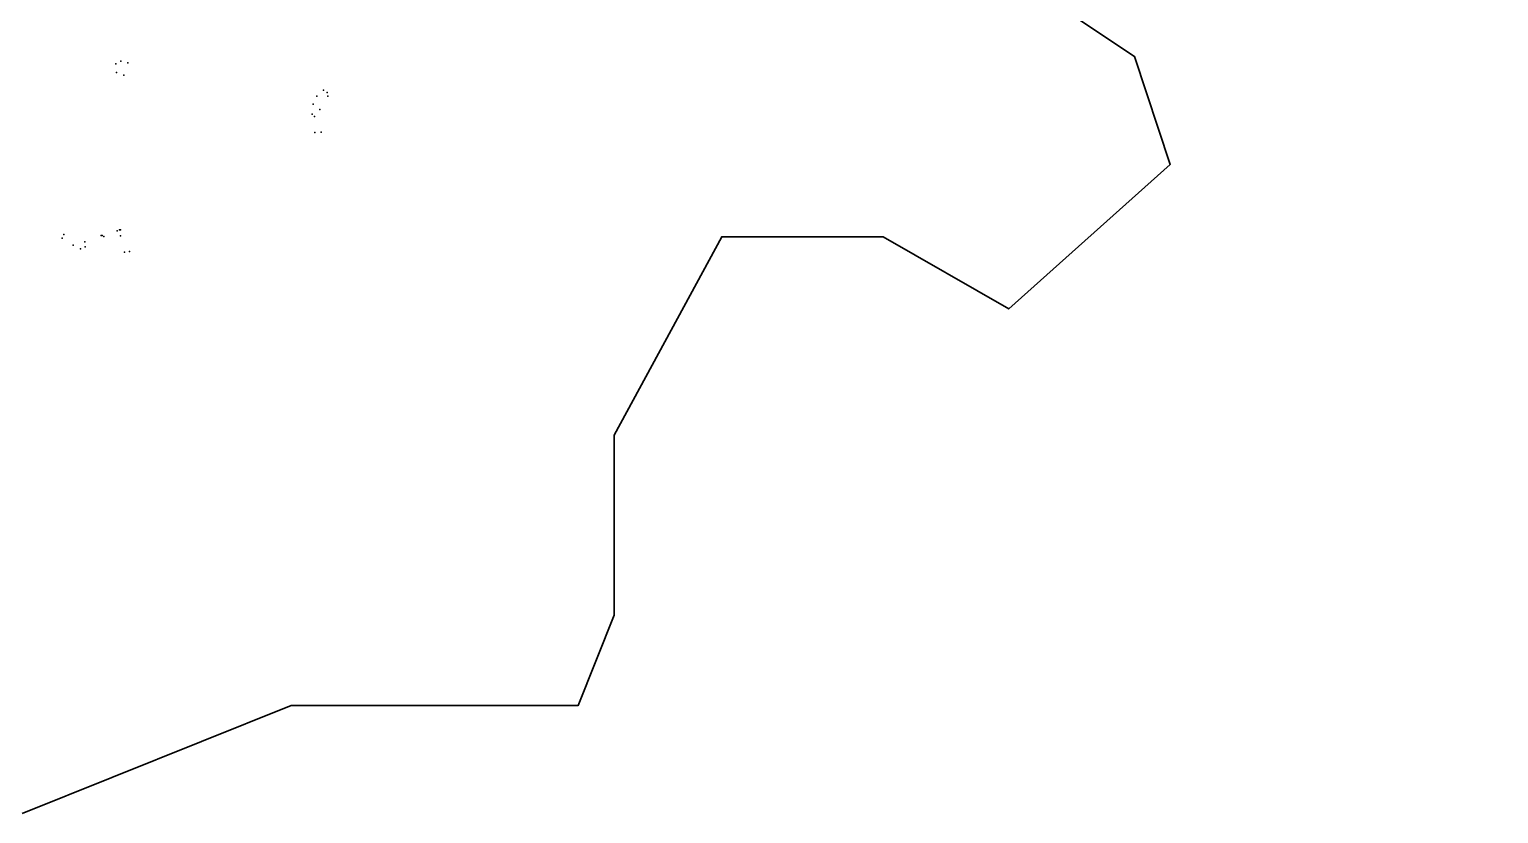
# Model space of a CAD drawing. Header units: millimetres. Extents: x -60275265 to 22802890, y -38578442 to 24337084.
# Drawn here: x -18735878 to -8352378, y -33099869 to -27557396 of the extents above; entities that cross this region are included whole.
import ezdxf

# ---------------------------------------------------------------- set-up
doc = ezdxf.new("R2010")
doc.units = ezdxf.units.MM
doc.header["$MEASUREMENT"] = 0
doc.layers.add('Outline', color=7, linetype='Continuous', true_color=0x000000)
doc.layers.add('particles', color=7, linetype='Continuous', true_color=0x000000)

msp = doc.modelspace()

# ---------------------------------------------------------------- linework, layer by layer
at = {"layer": 'Outline', "color": 3, "lineweight": 35, "true_color": 0x00ff00}
msp.add_lwpolyline([(2388023, -22014924), (1246851, -22397507), (486043, -23034488), (-655070, -23544188), (-1923171, -23926255), (-3444858, -23926255), (-4586030, -23926255), (-6054654, -23291001), (-6234364, -23544188), (-7756052, -24945643), (-10291971, -25582566), (-11687011, -26092266), (-11687011, -27239111), (-10926085, -27748576), (-10672498, -28513120), (-11813952, -29532403), (-12701478, -29022703), (-13842532, -29022703), (-14603457, -30424170), (-14603457, -31698402), (-14857045, -32335606), (-16885907, -32335606), (-18787711, -33099869)], dxfattribs=at)
at = {"layer": 'particles', "color": 93, "true_color": 0x67d435}
for p in [(-18124378, -27800304), (-18089378, -27781304), (-18039378, -27794304), (-18119378, -27861304), (-18067378, -27880304), (-16703378, -28030304), (-16658378, -27987304), (-16632378, -28004304), (-16627378, -28029304), (-16730378, -28085304), (-16683378, -28124304), (-16737378, -28157304), (-16721378, -28172304), (-16719378, -28287304), (-16674378, -28283304), (-18504378, -29033304), (-18491378, -29006304), (-18344378, -29059304), (-18228378, -29014304), (-18222378, -29014304), (-18210378, -29022304), (-18114378, -28980304), (-18098378, -28974304), (-18091378, -28974304), (-18091378, -29015304), (-18426378, -29082304), (-18375378, -29108304), (-18341378, -29095304), (-18063378, -29131304), (-18029378, -29127304)]:
    msp.add_point(p, dxfattribs=at)

doc.saveas('drawing.dxf')
